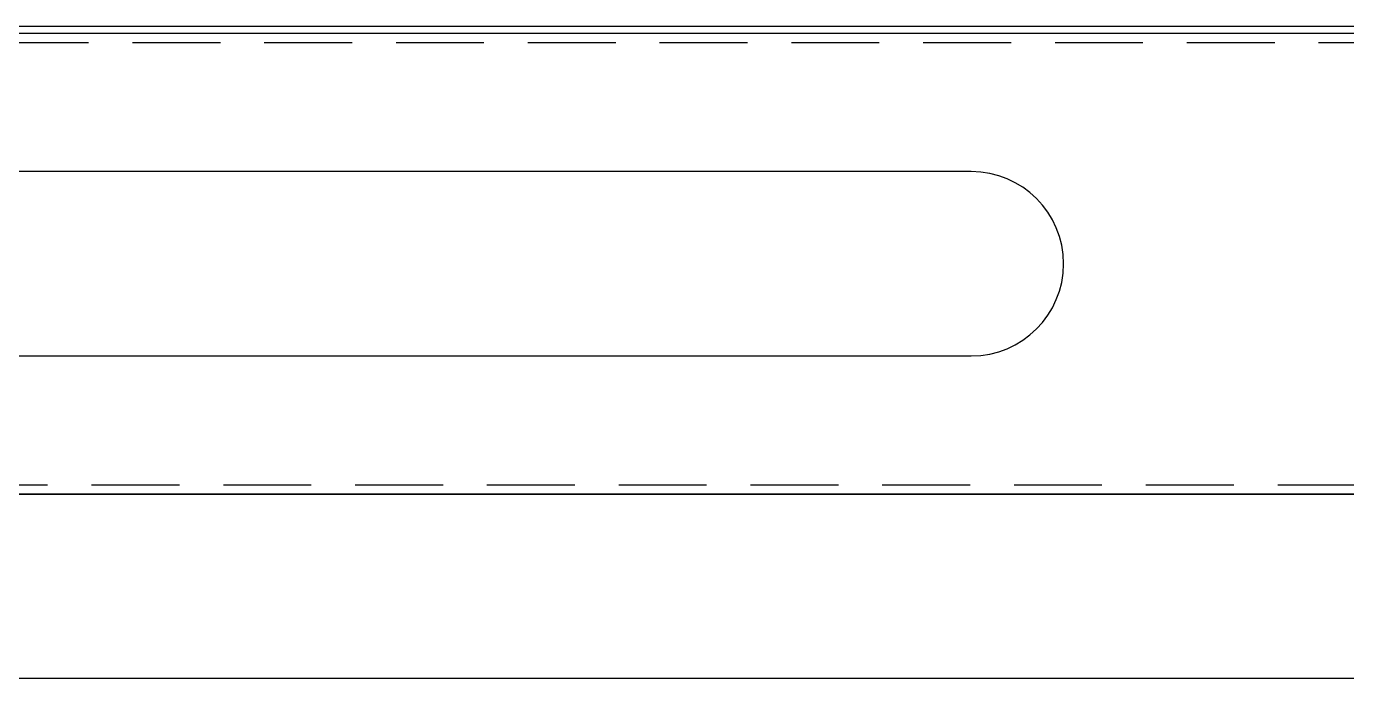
# Model space of a CAD drawing. Header units: millimetres. Extents: x 173893 to 258446, y -176540 to -123824.
# Drawn here: x 197012.6 to 197298.8, y -139206.4 to -139064.9 of the extents above; entities that cross this region are included whole.
import ezdxf

# ---------------------------------------------------------------- set-up
doc = ezdxf.new("R2010")
doc.units = ezdxf.units.MM
doc.header["$LTSCALE"] = 3
doc.linetypes.add('HIDDEN', pattern=[9.525, 6.35, -3.175])
for name, color, linetype in [('@.DM. NÉT CHÍNH', 7, 'Continuous'), ('@.DM. NÉT ĐỤC', 2, 'Continuous'), ('@.VISIBLE', 7, 'Continuous')]:
    doc.layers.add(name, color=color, linetype=linetype)

msp = doc.modelspace()

# ---------------------------------------------------------------- linework, layer by layer
msp.add_lwpolyline([(196667.97, -139166.4), (197441.97, -139166.4), (197441.97, -139206.4), (196667.97, -139206.4)], close=True)
at = {"layer": '@.DM. NÉT CHÍNH'}
for points in [[(196556.97, -139066.4), (197552.97, -139066.4), (197552.97, -139064.9), (196556.97, -139064.9)], [(196604.97, -139066.4), (197504.97, -139066.4), (197504.97, -139166.4), (196604.97, -139166.4)]]:
    msp.add_lwpolyline(points, close=True, dxfattribs=at)
at = {"layer": '@.DM. NÉT CHÍNH', "linetype": 'HIDDEN'}
msp.add_lwpolyline([(196606.97, -139068.4), (197502.97, -139068.4), (197502.97, -139164.4), (196606.97, -139164.4)], close=True, dxfattribs=at)
at = {"layer": '@.DM. NÉT ĐỤC'}
msp.add_lwpolyline([(197217.47, -139096.4), (196892.47, -139096.4, 1), (196892.47, -139136.4), (197217.47, -139136.4, 1)], format="xyb", close=True, dxfattribs=at)
at = {"layer": '@.VISIBLE'}
msp.add_line((196632.97, -139166.4), (197476.97, -139166.4), dxfattribs=at)

doc.saveas('drawing.dxf')
